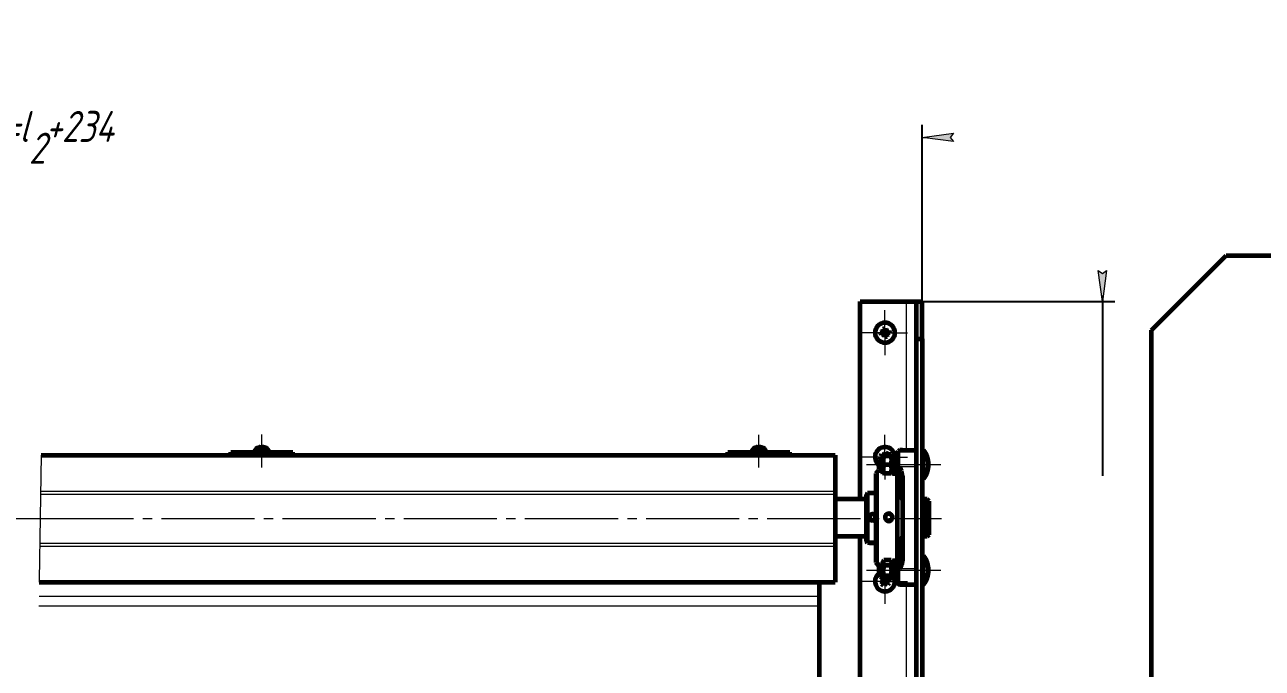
# Model space of a CAD drawing. Header units: millimetres. Extents: x 0 to 841, y 0 to 594.
# Drawn here: x 257.3 to 456.5, y 490.5 to 594 of the extents above; entities that cross this region are included whole.
import ezdxf

# ---------------------------------------------------------------- set-up
doc = ezdxf.new("R2010")
doc.units = ezdxf.units.MM
for name, pattern in [('K5LT_AXLED', [19.5, 15, -1.5, 1.5, -1.5]), ('K5LT_BASIC', [0]), ('K5LT_THIN', [0]), ('K5LT_THIN_INCLUDED_TO_HATCHING', [0])]:
    doc.linetypes.add(name, pattern=pattern)
doc.layers.add('Системный слой', color=7, linetype='Continuous')
doc.layers.add('Системный слой (1)', color=7, linetype='Continuous', true_color=0x909090)
doc.styles.add('KDIMTEXTSTYLE', font='GOST_AU.SHX', dxfattribs={"width": 0.96, "oblique": 15, "height": 5})
doc.dimstyles.new('KDIMSTYLE (0.20)', dxfattribs={"dimtxt": 5, "dimasz": 1, "dimexe": 2, "dimexo": 0, "dimgap": 1, "dimtad": 1, "dimlfac": 5, "dimtxsty": 'KDIMTEXTSTYLE', "dimsah": 1, "dimcen": 0, "dimdle": 1, "dimadec": 0, "dimazin": 0, "dimtfac": 0.667, "dimtmove": 0, "dimatfit": 3, "dimfxl": 1, "dimtvp": 1, "dimtolj": 1, "dimtzin": 0, "dimarcsym": 0})

# ---------------------------------------------------------------- blocks, each defined once
blk = doc.blocks.new('U0')
at = {"layer": 'Системный слой (1)', "color": 5, "linetype": 'K5LT_BASIC', "lineweight": 60, "true_color": 0x0000ff}
for p, q in [((396.96, 507.56), (396.96, 507.8)), ((396.96, 504.76), (396.96, 507.33))]:
    blk.add_line(p, q, dxfattribs=at)
blk = doc.blocks.new('U14')
at = {"layer": 'Системный слой (1)', "color": 5, "linetype": 'K5LT_BASIC', "lineweight": 60, "true_color": 0x0000ff}
for p, q in [((295.02, 525.39), (294.28, 525.39)), ((296.68, 525.39), (295.02, 525.39))]:
    blk.add_line(p, q, dxfattribs=at)
blk = doc.blocks.new('U15')
at = {"layer": 'Системный слой (1)', "color": 5, "linetype": 'K5LT_BASIC', "lineweight": 60, "true_color": 0x0000ff}
for p, q in [((295.78, 526.09), (295.92, 526.05)), ((295.92, 526.05), (295.93, 526.05))]:
    blk.add_line(p, q, dxfattribs=at)
blk = doc.blocks.new('U16')
at = {"layer": 'Системный слой (1)', "color": 5, "linetype": 'K5LT_BASIC', "lineweight": 60, "true_color": 0x0000ff}
for p, q in [((375.02, 525.39), (374.28, 525.39)), ((376.68, 525.39), (375.02, 525.39))]:
    blk.add_line(p, q, dxfattribs=at)
blk = doc.blocks.new('U17')
at = {"layer": 'Системный слой (1)', "color": 5, "linetype": 'K5LT_BASIC', "lineweight": 60, "true_color": 0x0000ff}
for p, q in [((375.78, 526.09), (375.92, 526.05)), ((375.92, 526.05), (375.93, 526.05))]:
    blk.add_line(p, q, dxfattribs=at)
blk = doc.blocks.new('U24')
at = {"layer": 'Системный слой (1)', "color": 5, "linetype": 'K5LT_BASIC', "lineweight": 60, "true_color": 0x0000ff}
for start, end in [(128.6822, 325.0298), (325.0298, 10.1014)]:
    blk.add_arc((395.78, 504.48), 1.6, start, end, dxfattribs=at)
blk = doc.blocks.new('U68')
at = {"layer": 'Системный слой (1)', "color": 5, "linetype": 'K5LT_BASIC', "lineweight": 60, "true_color": 0x0000ff}
for p, q in [((397.46, 523.27), (397.46, 525.08)), ((397.46, 521.48), (397.46, 523.27))]:
    blk.add_line(p, q, dxfattribs=at)
blk = doc.blocks.new('U69')
at = {"layer": 'Системный слой (1)', "color": 5, "linetype": 'K5LT_BASIC', "lineweight": 60, "true_color": 0x0000ff}
blk.add_line((260.01, 524.78), (387.78, 524.78), dxfattribs=at)
blk = doc.blocks.new('U70')
at = {"layer": 'Системный слой (1)', "color": 5, "linetype": 'K5LT_BASIC', "lineweight": 60, "true_color": 0x0000ff}
blk.add_line((259.67, 504.38), (387.78, 504.38), dxfattribs=at)
blk = doc.blocks.new('U86')
at = {"layer": 'Системный слой (1)', "color": 5, "linetype": 'K5LT_BASIC', "lineweight": 60, "true_color": 0x0000ff}
for p, q in [((391.78, 517.68), (391.78, 549.48)), ((391.78, 479.48), (391.78, 511.68))]:
    blk.add_line(p, q, dxfattribs=at)
blk = doc.blocks.new('U87')
at = {"layer": 'Системный слой (1)', "color": 5, "linetype": 'K5LT_BASIC', "lineweight": 60, "true_color": 0x0000ff}
for p, q in [((397.78, 505.45), (397.78, 506.52)), ((397.78, 504.38), (397.78, 504.53))]:
    blk.add_line(p, q, dxfattribs=at)
blk = doc.blocks.new('U88')
at = {"layer": 'Системный слой (1)', "color": 5, "linetype": 'K5LT_BASIC', "lineweight": 60, "true_color": 0x0000ff}
for p, q in [((397.78, 510.95), (397.91, 511.22)), ((397.91, 511.22), (398.18, 511.32))]:
    blk.add_line(p, q, dxfattribs=at)
blk = doc.blocks.new('U89')
at = {"layer": 'Системный слой (1)', "color": 5, "linetype": 'K5LT_BASIC', "lineweight": 60, "true_color": 0x0000ff}
for p, q in [((397.78, 525.03), (397.78, 525.18)), ((397.78, 522.98), (397.78, 524.12))]:
    blk.add_line(p, q, dxfattribs=at)
blk = doc.blocks.new('U90')
at = {"layer": 'Системный слой (1)', "color": 5, "linetype": 'K5LT_BASIC', "lineweight": 60, "true_color": 0x0000ff}
for p, q in [((397.78, 518.42), (397.91, 518.15)), ((397.91, 518.15), (398.18, 518.05))]:
    blk.add_line(p, q, dxfattribs=at)
blk = doc.blocks.new('U91')
at = {"layer": 'Системный слой (1)', "color": 5, "linetype": 'K5LT_BASIC', "lineweight": 60, "true_color": 0x0000ff}
for p, q in [((397.88, 525.44), (397.78, 525.18)), ((398.18, 525.58), (397.88, 525.44))]:
    blk.add_line(p, q, dxfattribs=at)
blk = doc.blocks.new('U92')
at = {"layer": 'Системный слой (1)', "color": 5, "linetype": 'K5LT_BASIC', "lineweight": 60, "true_color": 0x0000ff}
for p, q in [((398.43, 522.23), (398.18, 522.91)), ((398.58, 521.41), (398.43, 522.23))]:
    blk.add_line(p, q, dxfattribs=at)
blk = doc.blocks.new('U93')
at = {"layer": 'Системный слой (1)', "color": 5, "linetype": 'K5LT_BASIC', "lineweight": 60, "true_color": 0x0000ff}
for p, q in [((398.46, 511.43), (398.18, 511.32)), ((398.58, 511.71), (398.46, 511.43))]:
    blk.add_line(p, q, dxfattribs=at)
blk = doc.blocks.new('U94')
at = {"layer": 'Системный слой (1)', "color": 5, "linetype": 'K5LT_BASIC', "lineweight": 60, "true_color": 0x0000ff}
for p, q in [((398.58, 507.95), (398.42, 507.09)), ((398.42, 507.09), (398.23, 506.58))]:
    blk.add_line(p, q, dxfattribs=at)
blk = doc.blocks.new('U95')
at = {"layer": 'Системный слой (1)', "color": 5, "linetype": 'K5LT_BASIC', "lineweight": 60, "true_color": 0x0000ff}
for p, q in [((398.46, 517.94), (398.18, 518.05)), ((398.58, 517.65), (398.46, 517.94))]:
    blk.add_line(p, q, dxfattribs=at)
blk = doc.blocks.new('U96')
at = {"layer": 'Системный слой (1)', "color": 5, "linetype": 'K5LT_BASIC', "lineweight": 60, "true_color": 0x0000ff}
for p, q in [((394.38, 514.68), (394.38, 521.82)), ((394.38, 507.55), (394.38, 514.68))]:
    blk.add_line(p, q, dxfattribs=at)
blk = doc.blocks.new('U97')
at = {"layer": 'Системный слой (1)', "color": 5, "linetype": 'K5LT_BASIC', "lineweight": 60, "true_color": 0x0000ff}
for p, q in [((393.29, 510.68), (392.98, 510.68)), ((394.38, 510.68), (394.28, 510.68))]:
    blk.add_line(p, q, dxfattribs=at)
blk = doc.blocks.new('U98')
at = {"layer": 'Системный слой (1)', "color": 5, "linetype": 'K5LT_BASIC', "lineweight": 60, "true_color": 0x0000ff}
for p, q in [((392.98, 514.68), (392.98, 518.68)), ((392.98, 510.68), (392.98, 514.68))]:
    blk.add_line(p, q, dxfattribs=at)
blk = doc.blocks.new('U99')
at = {"layer": 'Системный слой (1)', "color": 5, "linetype": 'K5LT_BASIC', "lineweight": 60, "true_color": 0x0000ff}
for p, q in [((392.78, 514.68), (392.78, 518.48)), ((392.78, 510.88), (392.78, 514.68))]:
    blk.add_line(p, q, dxfattribs=at)
blk = doc.blocks.new('U100')
at = {"layer": 'Системный слой (1)', "color": 5, "linetype": 'K5LT_BASIC', "lineweight": 60, "true_color": 0x0000ff}
for p, q in [((393.29, 510.69), (393.28, 510.68)), ((393.5, 510.71), (393.29, 510.69)), ((393.29, 510.68), (393.44, 510.7)), ((393.44, 510.7), (393.78, 510.71)), ((394.12, 510.7), (393.5, 510.71)), ((393.78, 510.71), (394.24, 510.69)), ((394.28, 510.68), (394.12, 510.7)), ((394.24, 510.69), (394.28, 510.68))]:
    blk.add_line(p, q, dxfattribs=at)
for centre, radius, start, end in [((393.28, 510.69), 0.000981, 240.7013, 285.0714), ((394.28, 510.69), 0.00106, 256.7758, 297.4761)]:
    blk.add_arc(centre, radius, start, end, dxfattribs=at)
blk = doc.blocks.new('U107')
at = {"layer": 'Системный слой (1)', "color": 5, "linetype": 'K5LT_BASIC', "lineweight": 60, "true_color": 0x0000ff}
for p, q in [((395.57, 507.9), (395.45, 507.39)), ((395.45, 507.39), (395.57, 507.02))]:
    blk.add_line(p, q, dxfattribs=at)
blk = doc.blocks.new('U108')
at = {"layer": 'Системный слой (1)', "color": 5, "linetype": 'K5LT_BASIC', "lineweight": 60, "true_color": 0x0000ff}
for q in [(395.36, 505.02), (395.36, 507.54)]:
    blk.add_line((395.36, 507.54), q, dxfattribs=at)
blk = doc.blocks.new('U109')
at = {"layer": 'Системный слой (1)', "color": 5, "linetype": 'K5LT_BASIC', "lineweight": 60, "true_color": 0x0000ff}
for p, q in [((395.57, 507.02), (395.45, 506.13)), ((395.45, 506.13), (395.57, 505.4))]:
    blk.add_line(p, q, dxfattribs=at)
blk = doc.blocks.new('U110')
at = {"layer": 'Системный слой (1)', "color": 5, "linetype": 'K5LT_BASIC', "lineweight": 60, "true_color": 0x0000ff}
for p, q in [((395.57, 505.4), (395.45, 504.98)), ((395.45, 504.98), (395.54, 504.71)), ((395.54, 504.71), (395.57, 504.67))]:
    blk.add_line(p, q, dxfattribs=at)
blk = doc.blocks.new('U111')
at = {"layer": 'Системный слой (1)', "color": 5, "linetype": 'K5LT_BASIC', "lineweight": 60, "true_color": 0x0000ff}
for p, q in [((396.88, 507.53), (396.76, 507.9)), ((396.76, 507.02), (396.88, 507.53))]:
    blk.add_line(p, q, dxfattribs=at)
blk = doc.blocks.new('U112')
at = {"layer": 'Системный слой (1)', "color": 5, "linetype": 'K5LT_BASIC', "lineweight": 60, "true_color": 0x0000ff}
for p, q in [((396.87, 505.14), (396.76, 505.4)), ((396.76, 504.67), (396.78, 504.71)), ((396.78, 504.71), (396.87, 505.14))]:
    blk.add_line(p, q, dxfattribs=at)
blk = doc.blocks.new('U113')
at = {"layer": 'Системный слой (1)', "color": 5, "linetype": 'K5LT_BASIC', "lineweight": 60, "true_color": 0x0000ff}
for p, q in [((396.88, 506.29), (396.76, 507.02)), ((396.76, 505.4), (396.88, 506.29))]:
    blk.add_line(p, q, dxfattribs=at)
blk = doc.blocks.new('U115')
at = {"layer": 'Системный слой (1)', "color": 5, "linetype": 'K5LT_BASIC', "lineweight": 60, "true_color": 0x0000ff}
for p, q in [((397.46, 506.29), (397.46, 508.08)), ((397.46, 504.48), (397.46, 506.29))]:
    blk.add_line(p, q, dxfattribs=at)
blk = doc.blocks.new('U124')
at = {"layer": 'Системный слой (1)', "color": 5, "linetype": 'K5LT_BASIC', "lineweight": 60, "true_color": 0x0000ff}
for start, end in [(0, 180), (180, 0)]:
    blk.add_arc((395.78, 544.48), 1.6, start, end, dxfattribs=at)
blk = doc.blocks.new('U130')
at = {"layer": 'Системный слой (1)', "color": 5, "linetype": 'K5LT_BASIC', "lineweight": 60, "true_color": 0x0000ff}
for p, q in [((396.96, 524.7), (396.96, 524.8)), ((396.96, 521.76), (396.96, 524.53))]:
    blk.add_line(p, q, dxfattribs=at)
blk = doc.blocks.new('U136')
at = {"layer": 'Системный слой (1)', "color": 5, "linetype": 'K5LT_BASIC', "lineweight": 60, "true_color": 0x0000ff}
for p, q in [((395.57, 524.72), (395.45, 524.69)), ((395.45, 524.69), (395.57, 524.65))]:
    blk.add_line(p, q, dxfattribs=at)
blk = doc.blocks.new('U137')
at = {"layer": 'Системный слой (1)', "color": 5, "linetype": 'K5LT_BASIC', "lineweight": 60, "true_color": 0x0000ff}
for p, q in [((395.57, 524.65), (395.45, 523.85)), ((395.45, 523.85), (395.57, 523.21))]:
    blk.add_line(p, q, dxfattribs=at)
blk = doc.blocks.new('U138')
at = {"layer": 'Системный слой (1)', "color": 5, "linetype": 'K5LT_BASIC', "lineweight": 60, "true_color": 0x0000ff}
for p, q in [((395.57, 523.21), (395.45, 522.46)), ((395.45, 522.46), (395.57, 521.85))]:
    blk.add_line(p, q, dxfattribs=at)
blk = doc.blocks.new('U139')
at = {"layer": 'Системный слой (1)', "color": 5, "linetype": 'K5LT_BASIC', "lineweight": 60, "true_color": 0x0000ff}
for p, q in [((396.88, 524.69), (396.76, 524.72)), ((396.76, 524.65), (396.88, 524.69))]:
    blk.add_line(p, q, dxfattribs=at)
blk = doc.blocks.new('U140')
at = {"layer": 'Системный слой (1)', "color": 5, "linetype": 'K5LT_BASIC', "lineweight": 60, "true_color": 0x0000ff}
for p, q in [((396.88, 522.6), (396.76, 523.21)), ((396.76, 521.85), (396.88, 522.6))]:
    blk.add_line(p, q, dxfattribs=at)
blk = doc.blocks.new('U141')
at = {"layer": 'Системный слой (1)', "color": 5, "linetype": 'K5LT_BASIC', "lineweight": 60, "true_color": 0x0000ff}
for p, q in [((396.88, 524), (396.76, 524.65)), ((396.76, 523.21), (396.88, 524))]:
    blk.add_line(p, q, dxfattribs=at)
blk = doc.blocks.new('U170')
at = {"layer": 'Системный слой (1)', "color": 7, "linetype": 'K5LT_THIN', "lineweight": 18}
blk.add_line((259.64, 502.09), (385.18, 502.09), dxfattribs=at)
blk = doc.blocks.new('U171')
at = {"layer": 'Системный слой (1)', "color": 7, "linetype": 'K5LT_THIN', "lineweight": 18}
blk.add_line((259.61, 500.55), (385.18, 500.55), dxfattribs=at)
blk = doc.blocks.new('U172')
at = {"layer": 'Системный слой (1)', "color": 7, "linetype": 'K5LT_THIN', "lineweight": 18}
blk.add_line((259.67, 504.33), (385.18, 504.33), dxfattribs=at)
blk = doc.blocks.new('U200')
at = {"layer": 'Системный слой (1)', "color": 7, "linetype": 'K5LT_THIN', "lineweight": 18}
blk.add_line((259.91, 519.01), (387.78, 519.01), dxfattribs=at)
blk = doc.blocks.new('U201')
at = {"layer": 'Системный слой (1)', "color": 7, "linetype": 'K5LT_THIN', "lineweight": 18}
blk.add_line((259.68, 504.59), (387.78, 504.59), dxfattribs=at)
blk = doc.blocks.new('U202')
at = {"layer": 'Системный слой (1)', "color": 7, "linetype": 'K5LT_THIN', "lineweight": 18}
blk.add_line((259.91, 518.52), (387.78, 518.52), dxfattribs=at)
blk = doc.blocks.new('U203')
at = {"layer": 'Системный слой (1)', "color": 7, "linetype": 'K5LT_THIN', "lineweight": 18}
blk.add_line((259.77, 510.65), (387.78, 510.65), dxfattribs=at)
blk = doc.blocks.new('U204')
at = {"layer": 'Системный слой (1)', "color": 7, "linetype": 'K5LT_THIN', "lineweight": 18}
blk.add_line((260.01, 524.58), (387.78, 524.58), dxfattribs=at)
blk = doc.blocks.new('U205')
at = {"layer": 'Системный слой (1)', "color": 7, "linetype": 'K5LT_THIN', "lineweight": 18}
blk.add_line((259.77, 510.15), (387.78, 510.15), dxfattribs=at)
blk = doc.blocks.new('U230')
at = {"layer": 'Системный слой (1)', "color": 7, "linetype": 'K5LT_THIN', "lineweight": 18}
for p, q in [((399.18, 549.48), (399.18, 525.58)), ((399.18, 503.98), (399.18, 479.48))]:
    blk.add_line(p, q, dxfattribs=at)
blk = doc.blocks.new('U231')
at = {"layer": 'Системный слой (1)', "color": 7, "linetype": 'K5LT_THIN', "lineweight": 18}
for p, q in [((397.9, 521.16), (397.78, 521.36)), ((398.18, 521.07), (397.9, 521.16))]:
    blk.add_line(p, q, dxfattribs=at)
blk = doc.blocks.new('U232')
at = {"layer": 'Системный слой (1)', "color": 7, "linetype": 'K5LT_THIN', "lineweight": 18}
for p, q in [((397.9, 508.21), (397.78, 508.01)), ((398.18, 508.3), (397.9, 508.21))]:
    blk.add_line(p, q, dxfattribs=at)
blk = doc.blocks.new('U233')
at = {"layer": 'Системный слой (1)', "color": 7, "linetype": 'K5LT_THIN', "lineweight": 18}
for p, q in [((398.47, 520.99), (398.18, 521.07)), ((398.58, 520.79), (398.47, 520.99))]:
    blk.add_line(p, q, dxfattribs=at)
blk = doc.blocks.new('U234')
at = {"layer": 'Системный слой (1)', "color": 7, "linetype": 'K5LT_THIN', "lineweight": 18}
for p, q in [((398.47, 508.38), (398.18, 508.3)), ((398.58, 508.58), (398.47, 508.38))]:
    blk.add_line(p, q, dxfattribs=at)
blk = doc.blocks.new('U235')
at = {"layer": 'Системный слой (1)', "color": 7, "linetype": 'K5LT_THIN', "lineweight": 18}
for p, q in [((394.75, 514.68), (394.75, 522.22)), ((394.75, 507.15), (394.75, 514.68))]:
    blk.add_line(p, q, dxfattribs=at)
blk = doc.blocks.new('U277')
at = {"layer": 'Системный слой (1)', "color": 30, "linetype": 'K5LT_AXLED', "lineweight": 18, "true_color": 0xff8000}
for p, q in [((254.84, 514.58), (259.84, 514.58)), ((259.84, 514.58), (404.88, 514.58))]:
    blk.add_line(p, q, dxfattribs=at)
blk = doc.blocks.new('U278')
at = {"layer": 'Системный слой (1)', "color": 30, "linetype": 'K5LT_AXLED', "lineweight": 18, "true_color": 0xff8000}
for q in [(395.78, 508.08), (392.18, 504.48), (395.78, 500.88), (399.38, 504.48)]:
    blk.add_line((395.78, 504.48), q, dxfattribs=at)
blk = doc.blocks.new('U279')
at = {"layer": 'Системный слой (1)', "color": 30, "linetype": 'K5LT_AXLED', "lineweight": 18, "true_color": 0xff8000}
for q in [(395.78, 528.08), (392.18, 524.48), (395.78, 520.88), (399.38, 524.48)]:
    blk.add_line((395.78, 524.48), q, dxfattribs=at)
blk = doc.blocks.new('U280')
at = {"layer": 'Системный слой (1)', "color": 30, "linetype": 'K5LT_AXLED', "lineweight": 18, "true_color": 0xff8000}
for q in [(395.78, 548.08), (392.18, 544.48), (395.78, 540.88), (399.38, 544.48)]:
    blk.add_line((395.78, 544.48), q, dxfattribs=at)
blk = doc.blocks.new('KDIMARROW_01')
at = {"layer": 'Системный слой'}
blk.add_hatch(color=0, dxfattribs=at).paths.add_polyline_path([(0, 0), (-5, 0.66), (-4.5, 0), (-5, -0.66)])
at = {"layer": 'Системный слой', "color": 0, "linetype": 'K5LT_THIN', "lineweight": 18}
for p, q in [((-4.5, 0), (-5, 0.66)), ((-5, 0.66), (0, 0)), ((0, 0), (-5, -0.66)), ((-5, -0.66), (-4.5, 0))]:
    blk.add_line(p, q, dxfattribs=at)
at = {"layer": 'Системный слой (1)', "color": 0, "linetype": 'K5LT_THIN', "lineweight": 18}
blk.add_line((0, 0), (-1, 0), dxfattribs=at)
blk = doc.blocks.new('U303')
at = {"layer": 'Системный слой', "color": 7, "linetype": 'K5LT_THIN_INCLUDED_TO_HATCHING', "lineweight": 18}
for p, q in [((260.01, 524.78), (259.84, 514.74)), ((259.84, 514.74), (259.68, 504.69)), ((259.68, 504.69), (259.67, 504.38)), ((368.58, 354.44), (378.05, 354.24)), ((378.05, 354.24), (388.78, 354))]:
    blk.add_line(p, q, dxfattribs=at)

msp = doc.modelspace()

# ---------------------------------------------------------------- linework, layer by layer
at = {"layer": 'Системный слой (1)', "color": 5, "linetype": 'K5LT_BASIC', "lineweight": 60, "true_color": 0x0000ff}
for p, q in [((438.6815, 544.8841), (450.6815, 556.8841)), ((450.6815, 556.8841), (573.4815, 556.8841)), ((391.7844, 549.4841), (399.1844, 549.4841)), ((399.1844, 549.4841), (400.7844, 549.4841)), ((400.7844, 549.4841), (400.7844, 543.4841)), ((400.7844, 549.4841), (401.7844, 549.4841)), ((401.7844, 543.4841), (401.7844, 549.4841)), ((395.0643, 544.5112), (395.2615, 544.5663)), ((395.0979, 544.3342), (395.0643, 544.5112)), ((395.0643, 544.5112), (395.5385, 544.4934)), ((395.0979, 544.3342), (395.1412, 544.1592)), ((395.1412, 544.1592), (395.5648, 544.3732)), ((395.3434, 544.1914), (395.1412, 544.1592)), ((395.2615, 544.5663), (395.4663, 544.6882)), ((395.2615, 544.5663), (395.6167, 544.5105)), ((395.3434, 544.1914), (395.643, 544.3903)), ((395.5803, 544.166), (395.3434, 544.1914)), ((395.4595, 545.1273), (395.8115, 545.2042)), ((395.4916, 544.9251), (395.4595, 545.1273)), ((395.4595, 545.1273), (395.6734, 544.7037)), ((395.4663, 544.6882), (395.4916, 544.9251)), ((395.4663, 544.6882), (395.6848, 544.548)), ((395.4916, 544.9251), (395.6905, 544.6255)), ((395.5385, 544.4934), (395.6167, 544.5105)), ((395.5648, 544.3732), (395.5385, 544.4934)), ((395.643, 544.3903), (395.5648, 544.3732)), ((395.5803, 544.166), (395.7205, 544.3846)), ((395.7022, 543.9613), (395.5803, 544.166)), ((395.6167, 544.5105), (395.6848, 544.548)), ((395.7205, 544.3846), (395.643, 544.3903)), ((395.6734, 544.7037), (395.7936, 544.73)), ((395.6905, 544.6255), (395.6734, 544.7037)), ((395.6848, 544.548), (395.6905, 544.6255)), ((395.7022, 543.9613), (395.758, 544.3165)), ((395.7572, 543.7641), (395.7022, 543.9613)), ((395.758, 544.3165), (395.7205, 544.3846)), ((395.7572, 543.7641), (395.7751, 544.2383)), ((396.1092, 543.841), (395.7572, 543.7641)), ((395.7751, 544.2383), (395.758, 544.3165)), ((395.8953, 544.2645), (395.7751, 544.2383)), ((395.8115, 545.2042), (395.7936, 544.73)), ((395.7936, 544.73), (395.8107, 544.6517)), ((395.8665, 545.007), (395.8107, 544.6517)), ((395.8107, 544.6517), (395.8482, 544.5837)), ((395.8115, 545.2042), (395.8665, 545.007)), ((395.9884, 544.8022), (395.8482, 544.5837)), ((395.8482, 544.5837), (395.9257, 544.578)), ((395.8665, 545.007), (395.9884, 544.8022)), ((395.8839, 544.4203), (395.8782, 544.3428)), ((395.8782, 544.3428), (395.8953, 544.2645)), ((396.0771, 544.0432), (395.8782, 544.3428)), ((395.952, 544.4578), (395.8839, 544.4203)), ((396.1024, 544.2801), (395.8839, 544.4203)), ((396.1092, 543.841), (395.8953, 544.2645)), ((396.2253, 544.7768), (395.9257, 544.578)), ((395.9257, 544.578), (396.004, 544.5951)), ((396.0302, 544.4749), (395.952, 544.4578)), ((396.3072, 544.402), (395.952, 544.4578)), ((395.9884, 544.8022), (396.2253, 544.7768)), ((396.4275, 544.809), (396.004, 544.5951)), ((396.004, 544.5951), (396.0302, 544.4749)), ((396.5044, 544.457), (396.0302, 544.4749)), ((396.1024, 544.2801), (396.0771, 544.0432)), ((396.0771, 544.0432), (396.1092, 543.841)), ((396.3072, 544.402), (396.1024, 544.2801)), ((396.2253, 544.7768), (396.4275, 544.809)), ((396.5044, 544.457), (396.3072, 544.402)), ((396.4275, 544.809), (396.5044, 544.457)), ((438.6815, 428.8841), (438.6815, 544.8841)), ((400.7844, 543.4841), (400.7844, 485.4841)), ((400.7844, 543.4841), (401.7844, 543.4841)), ((401.7844, 543.4841), (401.7844, 485.4841)), ((295.1892, 526.0858), (295.0529, 526.0532)), ((295.1265, 525.9864), (295.1775, 526.0493)), ((295.2615, 525.9931), (295.1265, 525.9864)), ((295.1775, 526.0493), (295.1892, 526.0858)), ((295.1775, 526.0493), (295.1988, 525.9917)), ((295.1892, 526.0858), (295.2208, 525.9925)), ((295.1987, 526.0576), (295.3628, 526.0858)), ((295.2615, 525.9931), (295.4004, 525.9864)), ((295.3628, 526.0858), (295.4844, 526.0532)), ((295.3628, 526.0858), (295.3764, 525.9885)), ((295.4738, 526.0493), (295.4004, 525.9864)), ((295.6059, 526.0858), (295.4738, 526.0493)), ((295.8036, 526.0493), (295.6059, 526.0858)), ((295.7795, 526.0858), (295.77, 526.0576)), ((295.9577, 525.9864), (295.8036, 526.0493)), ((295.927, 526.0493), (295.9061, 526.01)), ((295.927, 526.0493), (296.0718, 525.9864)), ((296.0718, 525.9864), (295.9577, 525.9864)), ((375.1892, 526.0858), (375.0529, 526.0532)), ((375.1265, 525.9864), (375.1775, 526.0493)), ((375.2615, 525.9931), (375.1265, 525.9864)), ((375.1775, 526.0493), (375.1892, 526.0858)), ((375.1775, 526.0493), (375.1988, 525.9917)), ((375.1892, 526.0858), (375.2208, 525.9925)), ((375.1987, 526.0576), (375.3628, 526.0858)), ((375.2615, 525.9931), (375.4004, 525.9864)), ((375.3628, 526.0858), (375.4844, 526.0532)), ((375.3628, 526.0858), (375.3764, 525.9885)), ((375.4738, 526.0493), (375.4004, 525.9864)), ((375.6059, 526.0858), (375.4738, 526.0493)), ((375.8036, 526.0493), (375.6059, 526.0858)), ((375.7795, 526.0858), (375.77, 526.0576)), ((375.9577, 525.9864), (375.8036, 526.0493)), ((375.927, 526.0493), (375.9061, 526.01)), ((375.927, 526.0493), (376.0718, 525.9864)), ((376.0718, 525.9864), (375.9577, 525.9864)), ((290.4844, 525.2841), (300.4844, 525.2841)), ((290.4844, 524.7841), (290.4844, 525.2841)), ((290.4844, 524.7841), (300.4844, 524.7841)), ((294.2844, 525.3891), (294.2844, 525.2841)), ((296.6844, 525.3891), (296.6844, 525.2841)), ((300.4844, 524.7841), (300.4844, 525.2841)), ((370.4844, 525.2841), (380.4844, 525.2841)), ((370.4844, 524.7841), (370.4844, 525.2841)), ((370.4844, 524.7841), (380.4844, 524.7841)), ((374.2844, 525.3891), (374.2844, 525.2841)), ((376.6844, 525.3891), (376.6844, 525.2841)), ((380.4844, 524.7841), (380.4844, 525.2841)), ((387.7844, 524.7841), (387.7844, 524.5791)), ((387.7844, 524.5791), (387.7844, 519.0141)), ((395.0844, 524.2848), (394.7844, 523.9848)), ((394.7844, 523.9848), (394.7844, 522.5848)), ((395.0798, 524.6352), (395.241, 524.9574)), ((395.2574, 524.5333), (395.0798, 524.6352)), ((395.0798, 524.6352), (395.3795, 524.571)), ((395.0844, 524.2848), (395.3644, 524.2848)), ((395.0844, 524.2848), (395.0844, 522.2848)), ((395.241, 524.9574), (395.4291, 524.8764)), ((395.241, 524.9574), (395.4837, 524.7461)), ((395.3643, 524.4248), (395.2574, 524.5333)), ((395.2574, 524.5333), (395.3644, 524.5233)), ((395.4461, 524.6863), (395.3644, 524.5448)), ((395.3644, 524.5448), (395.3644, 522.0248)), ((395.4291, 524.8764), (395.5084, 524.7889)), ((395.4291, 524.8764), (395.5496, 524.8603)), ((395.5666, 524.8897), (395.4524, 524.692)), ((395.5702, 524.896), (395.482, 524.7031)), ((395.5666, 524.8897), (395.5702, 524.896)), ((396.7585, 524.896), (395.5702, 524.896)), ((396.7585, 524.7209), (395.5702, 524.7209)), ((396.7585, 524.6456), (395.5702, 524.6456)), ((395.717, 524.896), (395.8335, 525.0111)), ((395.8335, 525.0111), (395.8228, 524.896)), ((395.8335, 525.0111), (395.9355, 525.1887)), ((395.9355, 525.1887), (395.8727, 524.896)), ((395.9355, 525.1887), (396.2577, 525.0275)), ((396.2577, 525.0275), (396.1431, 524.896)), ((396.2577, 525.0275), (396.2016, 524.896)), ((396.8467, 524.7031), (396.7585, 524.896)), ((396.7585, 524.896), (396.7622, 524.8897)), ((396.8763, 524.692), (396.7622, 524.8897)), ((396.9644, 524.5448), (396.8826, 524.6863)), ((397.4644, 524.8048), (396.9644, 524.8048)), ((396.9644, 524.7045), (397.4644, 524.7596)), ((396.9644, 524.7045), (396.9644, 524.5295)), ((396.9644, 524.5295), (397.4644, 524.6255)), ((397.7844, 525.0848), (397.4644, 525.0848)), ((397.7844, 525.1506), (397.7844, 525.1838)), ((397.7844, 523.2716), (397.7844, 525.0313)), ((398.2132, 525.5848), (398.1844, 525.5845)), ((398.2132, 525.5848), (400.7844, 525.5848)), ((398.5844, 525.5848), (398.2343, 525.5848)), ((401.9844, 525.5848), (401.7844, 525.5848)), ((401.9844, 520.9848), (401.9844, 525.5848)), ((395.3644, 522.2724), (394.7495, 522.2186)), ((394.7844, 522.5848), (394.7844, 522.5794)), ((395.0844, 522.2848), (394.7844, 522.5848)), ((395.0844, 522.2794), (394.7844, 522.5794)), ((395.0844, 522.2848), (395.0844, 522.2794)), ((395.0844, 522.2848), (395.3644, 522.2848)), ((395.0844, 522.2794), (395.3644, 522.2794)), ((395.4461, 521.8832), (395.3644, 522.0248)), ((395.5702, 521.8486), (395.4461, 521.8832)), ((396.7585, 523.2094), (395.5702, 523.2094)), ((396.7585, 521.8486), (395.5702, 521.8486)), ((396.8826, 521.8832), (396.7585, 521.8486)), ((396.9644, 522.0248), (396.8826, 521.8832)), ((397.7844, 522.9112), (397.7844, 522.9848)), ((397.7844, 521.3556), (397.7844, 522.9112)), ((397.4644, 521.7648), (396.9644, 521.7648)), ((397.7844, 521.4848), (397.4644, 521.4848)), ((397.7844, 518.42), (397.7844, 521.3556)), ((398.5844, 521.4146), (398.5844, 507.9537)), ((401.9844, 520.9848), (401.7844, 520.9848)), ((401.9844, 520.9794), (401.7844, 520.9794)), ((401.9844, 520.9794), (401.9844, 520.9848)), ((387.7844, 519.0141), (387.7844, 518.5192)), ((387.7844, 518.5192), (387.7844, 510.6491)), ((392.9844, 518.6841), (392.7844, 518.4841)), ((394.3844, 518.6841), (392.9844, 518.6841)), ((397.7844, 514.6841), (397.7844, 518.42)), ((392.7844, 517.6841), (387.7844, 517.6841)), ((402.1844, 517.4341), (401.7844, 517.4341)), ((402.5844, 517.6841), (402.1844, 517.6841)), ((402.1844, 511.6841), (402.1844, 517.6841)), ((402.8844, 517.3841), (402.5844, 517.6841)), ((402.5844, 511.6841), (402.5844, 517.6841)), ((402.8844, 511.9841), (402.8844, 517.3841)), ((397.7844, 510.9483), (397.7844, 514.6841)), ((402.1844, 511.9341), (401.7844, 511.9341)), ((402.8844, 511.9841), (402.5844, 511.6841)), ((392.7844, 511.6841), (387.7844, 511.6841)), ((387.7844, 510.6491), (387.7844, 510.1541)), ((387.7844, 510.1541), (387.7844, 504.5892)), ((392.9844, 510.6841), (392.7844, 510.8841)), ((397.7844, 508.0127), (397.7844, 510.9483)), ((402.5844, 511.6841), (402.1844, 511.6841)), ((395.5438, 507.8555), (395.3644, 507.5448)), ((395.5438, 507.8556), (395.5702, 507.8991)), ((396.7585, 507.8991), (395.5702, 507.8991)), ((396.7585, 507.8991), (396.7849, 507.8555)), ((396.9644, 507.5448), (396.7849, 507.8555)), ((397.7844, 508.0848), (397.4644, 508.0848)), ((397.7844, 506.5209), (397.7844, 508.0127)), ((401.9844, 508.5848), (401.7844, 508.5848)), ((401.9844, 508.5848), (401.7844, 508.5848)), ((401.9844, 503.9848), (401.9844, 508.5848)), ((394.9332, 507.1336), (394.7495, 507.1496)), ((395.0844, 507.2848), (394.7844, 506.9848)), ((394.9332, 507.1336), (394.7844, 506.9848)), ((394.7844, 506.9848), (394.7844, 505.5848)), ((395.0844, 507.2848), (395.3644, 507.2848)), ((395.0844, 507.2848), (395.0844, 505.2848)), ((396.7585, 507.0178), (395.5702, 507.0178)), ((397.4644, 507.8048), (396.9644, 507.8048)), ((396.9644, 507.5644), (397.4644, 507.6539)), ((396.9644, 507.5644), (396.9644, 507.3542)), ((396.9644, 507.326), (397.4644, 507.4518)), ((396.9644, 507.3542), (396.9644, 507.326)), ((398.1844, 506.5209), (397.7844, 506.5209)), ((397.7844, 504.5252), (397.7844, 506.2884)), ((398.2343, 506.5848), (398.1844, 506.5209)), ((385.1844, 504.3841), (385.1844, 504.3311)), ((385.1844, 504.3311), (385.1844, 502.0912)), ((387.7844, 504.5892), (387.7844, 504.3841)), ((395.0844, 505.2848), (394.7844, 505.5848)), ((395.0844, 505.2848), (394.7844, 505.5848)), ((395.0844, 505.2848), (395.3644, 505.2848)), ((395.1094, 504.7364), (395.3159, 505.0316)), ((395.2702, 504.6096), (395.1094, 504.7364)), ((395.1094, 504.7364), (395.5539, 504.5703)), ((395.2369, 504.0157), (395.5974, 504.3242)), ((395.2369, 504.0157), (395.3444, 504.1899)), ((395.5321, 503.8092), (395.2369, 504.0157)), ((395.4122, 504.4183), (395.2702, 504.6096)), ((395.2702, 504.6096), (395.6195, 504.5244)), ((395.3159, 505.0316), (395.3845, 504.9899)), ((395.3159, 505.0316), (395.4527, 504.8717)), ((395.3444, 504.1899), (395.4122, 504.4183)), ((395.3444, 504.1899), (395.6433, 504.3898)), ((395.516, 504.7621), (395.3644, 505.0248)), ((395.5438, 504.714), (395.3644, 505.0248)), ((395.4122, 504.4183), (395.6679, 504.4635)), ((395.5321, 503.8092), (395.6982, 504.2537)), ((395.6589, 503.97), (395.5321, 503.8092)), ((395.5539, 504.5703), (395.624, 504.6704)), ((395.6195, 504.5244), (395.5539, 504.5703)), ((396.7585, 505.4035), (395.5702, 505.4035)), ((396.7585, 504.6704), (395.5702, 504.6704)), ((395.5974, 504.3242), (395.6433, 504.3898)), ((395.6982, 504.2537), (395.5974, 504.3242)), ((395.6679, 504.4635), (395.6195, 504.5244)), ((395.6253, 504.6704), (395.69, 504.6252)), ((395.6433, 504.3898), (395.6679, 504.4635)), ((395.6589, 503.97), (395.7441, 504.3193)), ((395.8502, 504.112), (395.6589, 503.97)), ((395.6597, 504.6704), (395.69, 504.6252)), ((395.69, 504.6252), (395.7638, 504.6006)), ((395.7441, 504.3193), (395.6982, 504.2537)), ((395.805, 504.3677), (395.7441, 504.3193)), ((395.7514, 504.6704), (395.7638, 504.6006)), ((395.7638, 504.6006), (395.8246, 504.649)), ((395.8502, 504.112), (395.805, 504.3677)), ((395.8787, 504.3431), (395.805, 504.3677)), ((395.8246, 504.649), (395.8396, 504.6704)), ((395.8298, 504.6704), (395.8246, 504.649)), ((396.0786, 504.0442), (395.8502, 504.112)), ((396.0786, 504.0442), (395.8787, 504.3431)), ((395.9443, 504.2972), (395.8787, 504.3431)), ((395.9254, 504.5785), (395.9008, 504.5047)), ((396.1565, 504.5499), (395.9008, 504.5047)), ((395.9008, 504.5047), (395.9492, 504.4439)), ((396.0629, 504.6704), (395.9254, 504.5785)), ((395.9713, 504.6441), (395.9254, 504.5785)), ((395.9336, 504.6704), (395.9713, 504.6441)), ((396.0148, 504.398), (395.9443, 504.2972)), ((396.2528, 503.9366), (395.9443, 504.2972)), ((396.2985, 504.3586), (395.9492, 504.4439)), ((395.9492, 504.4439), (396.0148, 504.398)), ((396.0021, 504.6704), (395.9713, 504.6441)), ((396.4593, 504.2319), (396.0148, 504.398)), ((396.2528, 503.9366), (396.0786, 504.0442)), ((396.1934, 504.6704), (396.1565, 504.5499)), ((396.1565, 504.5499), (396.2985, 504.3586)), ((396.3601, 504.0814), (396.2528, 503.9366)), ((396.2985, 504.3586), (396.4593, 504.2319)), ((396.3601, 504.0814), (396.4593, 504.2319)), ((396.9644, 505.0248), (396.7849, 504.714)), ((396.9644, 505.0248), (396.8127, 504.7621)), ((397.4644, 504.7648), (396.9644, 504.7648)), ((397.7844, 504.4848), (397.4644, 504.4848)), ((397.7844, 504.3848), (397.7844, 504.427)), ((398.1844, 503.9848), (400.7844, 503.9848)), ((398.5844, 503.9848), (398.1844, 503.9848)), ((401.9844, 503.9848), (401.7844, 503.9848)), ((385.1844, 502.0912), (385.1844, 500.547)), ((385.1844, 500.547), (385.1844, 486.9194))]:
    msp.add_line(p, q, dxfattribs=at)
at = {"layer": 'Системный слой (1)', "color": 30, "linetype": 'K5LT_AXLED', "lineweight": 18, "true_color": 0xff8000}
for p, q in [((295.4844, 522.7841), (295.4844, 528.0841)), ((375.4844, 522.7841), (375.4844, 528.0641)), ((392.7844, 523.2848), (404.7844, 523.2848)), ((392.7844, 506.2848), (404.7844, 506.2848))]:
    msp.add_line(p, q, dxfattribs=at)
at = {"layer": 'Системный слой (1)', "color": 7, "linetype": 'K5LT_THIN', "lineweight": 18}
for p, q in [((395.0844, 524.1224), (394.922, 524.1224)), ((395.0844, 524.1224), (395.3644, 524.1224)), ((398.1844, 522.9848), (398.1844, 525.5845)), ((395.0844, 522.4471), (394.922, 522.4471)), ((394.9273, 522.4418), (394.922, 522.4418)), ((395.0844, 522.4471), (395.3644, 522.4471)), ((398.1844, 522.9848), (397.7844, 522.9848)), ((398.1844, 522.9112), (397.7844, 522.9112)), ((398.1844, 522.9848), (400.7844, 522.9848)), ((398.1844, 522.9112), (398.1844, 522.9848)), ((398.1844, 521.0727), (398.1844, 522.9112)), ((398.1844, 518.0457), (398.1844, 521.0727)), ((398.1844, 508.2955), (398.1844, 511.3226)), ((398.1844, 506.5209), (398.1844, 508.2955)), ((395.0844, 507.1224), (394.922, 507.1224)), ((395.0844, 507.1224), (395.3644, 507.1224)), ((398.1844, 503.9848), (398.1844, 506.5209)), ((398.2343, 506.5848), (400.7844, 506.5848)), ((395.0844, 505.4471), (394.922, 505.4471)), ((395.0844, 505.4471), (395.3644, 505.4471))]:
    msp.add_line(p, q, dxfattribs=at)
at = {"layer": 'Системный слой (1)', "color": 5, "linetype": 'K5LT_BASIC', "lineweight": 60, "true_color": 0x0000ff}
for centre, radius, start, end in [((295.4844, 524.777), 1.3471, 108.679827, 152.974939), ((295.4844, 524.777), 1.3471, 27.025061, 71.320173), ((375.4844, 524.777), 1.3471, 108.679827, 152.974939), ((375.4844, 524.777), 1.3471, 27.025061, 71.320173), ((395.7844, 524.4841), 1.6, 11.559807, 231.317813), ((399.0781, 523.2848), 3.7062, 0, 38.358016), ((394.7844, 521.8201), 0.4, 95, 180), ((399.0781, 523.2848), 3.7062, 321.641984, 0), ((399.0781, 523.2794), 3.7062, 321.641984, 0), ((399.0781, 523.2794), 3.7062, 0, 0.041033), ((393.7844, 514.7848), 0.5, 348.389922, 180), ((393.7844, 514.7848), 0.5, 180, 191.610078), ((393.7844, 514.7848), 0.5, 191.610078, 348.389922), ((396.3844, 514.7848), 0.6, 350.345386, 180), ((396.3844, 514.7848), 0.6, 180, 189.654614), ((396.3844, 514.7848), 0.6, 189.654614, 350.345386), ((399.0781, 506.2848), 3.7062, 0, 38.358016), ((399.0781, 506.2848), 3.7062, 0, 38.358016), ((394.7844, 507.5481), 0.4, 180, 265), ((399.0781, 506.2848), 3.7062, 321.641984, 0), ((398.1844, 504.3848), 0.4, 180, 270), ((399.0781, 506.2848), 3.7062, 321.641984, 329.570705)]:
    msp.add_arc(centre, radius, start, end, dxfattribs=at)

# ---------------------------------------------------------------- block references
at = {"layer": 'Системный слой (1)'}
for name in ['U86', 'U280', 'U230', 'U124', 'U279', 'U15', 'U17', 'U69', 'U204', 'U303', 'U14', 'U16', 'U136', 'U137', 'U139', 'U141', 'U130', 'U68', 'U91', 'U89', 'U96', 'U235', 'U138', 'U140', 'U92', 'U231', 'U233', 'U200', 'U202', 'U99', 'U98', 'U90', 'U95', 'U277', 'U203', 'U205', 'U97', 'U100', 'U88', 'U93', 'U278', 'U107', 'U111', 'U115', 'U232', 'U234', 'U94', 'U108', 'U109', 'U113', 'U0', 'U87', 'U201', 'U70', 'U172', 'U24', 'U110', 'U112', 'U170', 'U171']:
    msp.add_blockref(name, (0, 0), dxfattribs=at)

# ---------------------------------------------------------------- dimensions: what is measured, and where the dimension line sits
at = {"layer": 'Системный слой (1)', "color": 7}
msp.add_linear_dim(base=(97.3386, 575.8945), p1=(401.7844, 539.4841), p2=(97.3386, 539.4841), location=(261.3386, 575.8945), text='\\H5.0;\\W0.965;\\Q15;\\A1;{\\H5.0;\\W0.965;\\Q15;\\Q15;L=l\\S^ 2;\\Q15;+234}', dimstyle='KDIMSTYLE (0.20)', override={"dimexo": 0, "dimblk1": 'KDIMARROW_01', "dimblk2": 'KDIMARROW_01', "dimse1": 0, "dimse2": 0, "dimclrt": 7, "dimtolj": 1}, dxfattribs=at).render()
msp.add_linear_dim(base=(430.7586, 141.6695), p1=(399.1844, 549.4841), p2=(388.7844, 141.6695), angle=90, location=(430.7586, 360.6695), text='\\H5.0;\\W0.965;\\Q15;\\A1;{\\H5.0;\\W0.965;\\Q15;\\Q15;H=h\\S^ 1;\\Q15;+410}', dimstyle='KDIMSTYLE (0.20)', override={"dimexo": 0, "dimblk1": 'KDIMARROW_01', "dimblk2": 'KDIMARROW_01', "dimse1": 0, "dimse2": 0, "dimclrt": 7, "dimtolj": 1}, dxfattribs=at).render()

doc.saveas('drawing.dxf')
